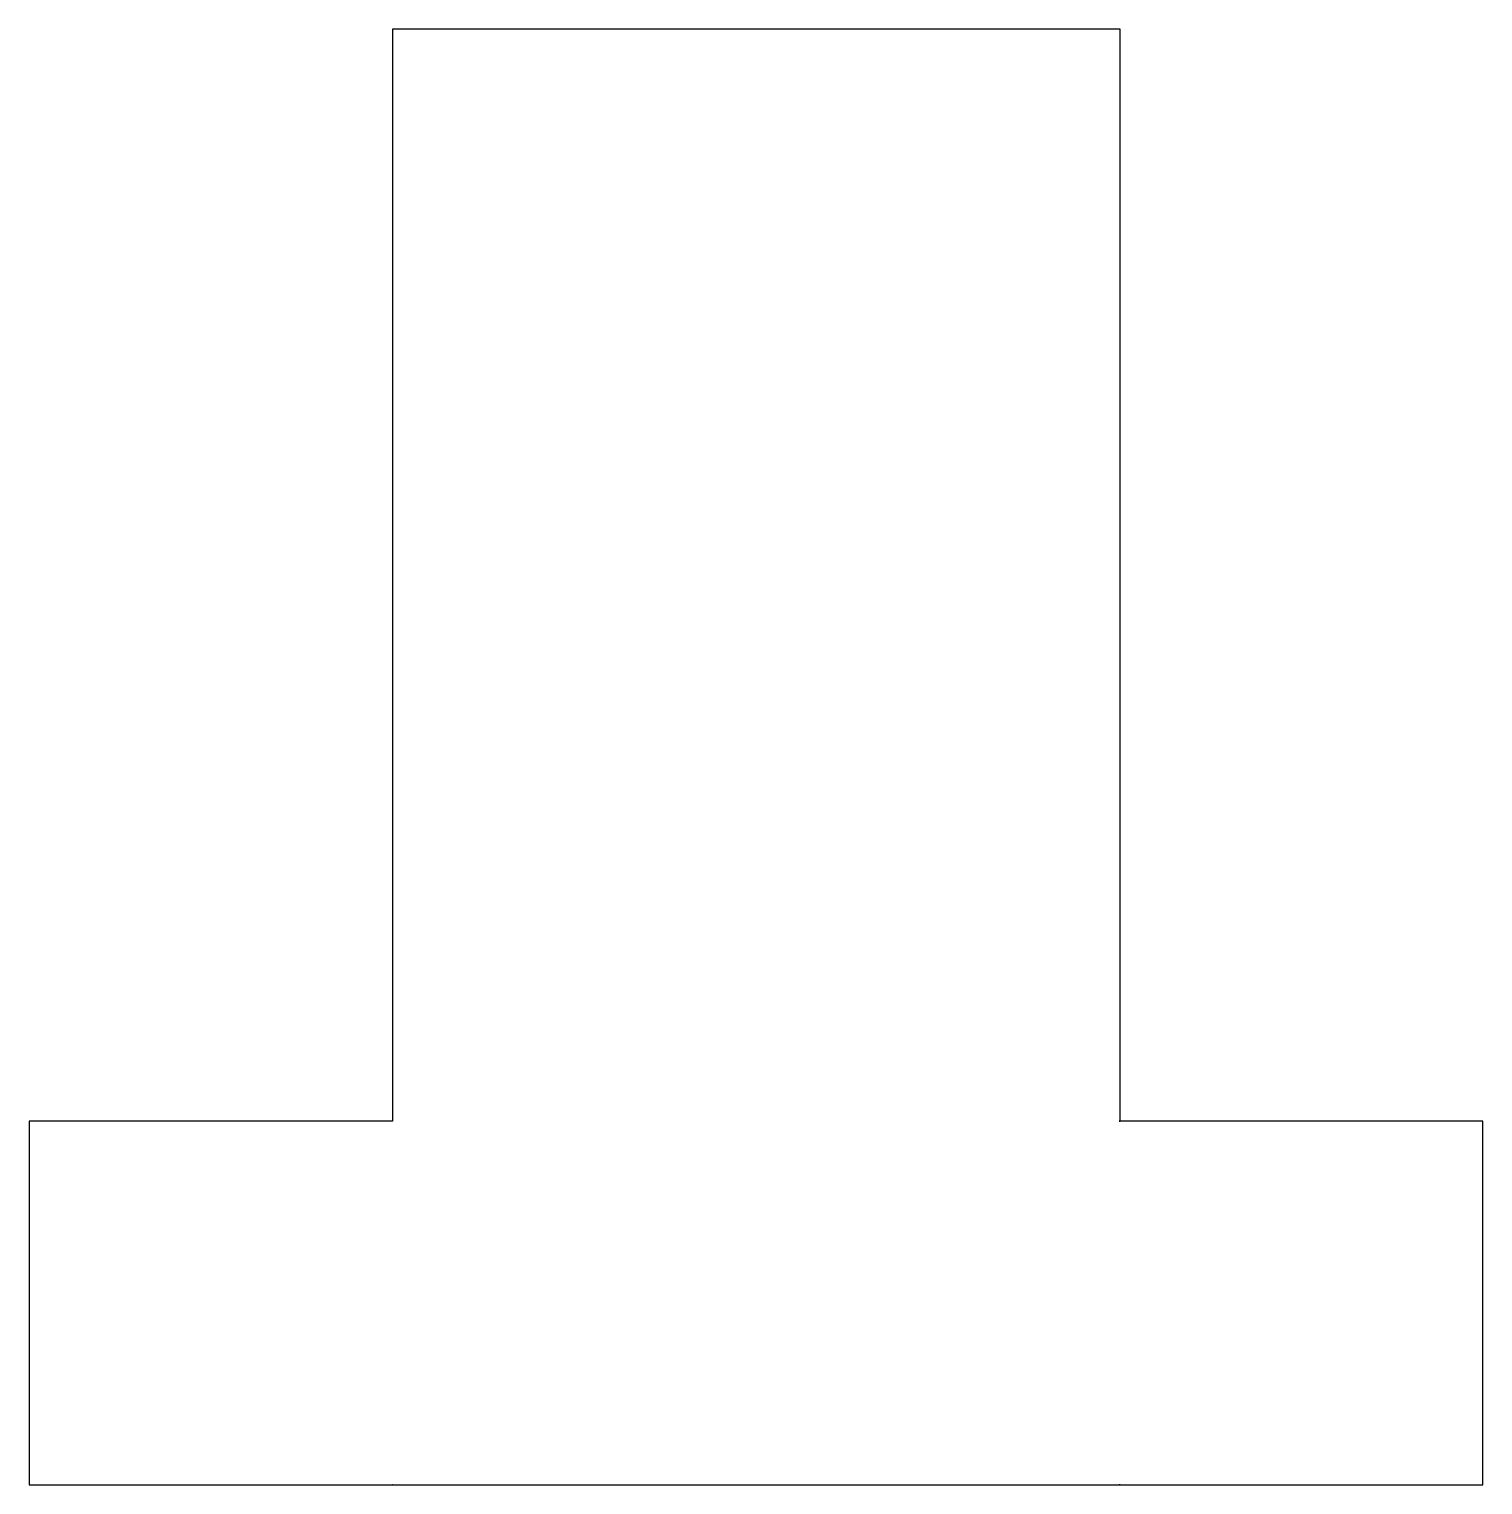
# Model space of a CAD drawing. Header units: centimetres. Extents: x -9.5 to 9.5, y -9.5 to 9.5.
import ezdxf

# ---------------------------------------------------------------- set-up
doc = ezdxf.new("R2010")
doc.units = ezdxf.units.CM
doc.header["$MEASUREMENT"] = 0
doc.layers.add('Camada 1', color=7, linetype='Continuous')

msp = doc.modelspace()

# ---------------------------------------------------------------- linework, layer by layer
at = {"layer": 'Camada 1'}
msp.add_open_spline([(4.76669, -9.53177), (4.76669, -9.53177), (-4.75836, -9.53177), (-4.75836, -9.53177), (-4.75836, -9.53177), (-4.75836, -9.53177), (-4.75444, -9.53177), (-4.75444, -9.53177), (-4.75444, -9.53177), (-4.75444, -9.53177), (-9.51694, -9.53177), (-9.51694, -9.53177), (-9.51694, -9.53177), (-9.51694, -9.53177), (-9.51694, -4.76927), (-9.51694, -4.76927), (-9.51694, -4.76927), (-9.51694, -4.76927), (-4.77148, -4.76927), (-4.77148, -4.76927), (-4.77148, -4.76927), (-4.77148, -4.76927), (-4.75836, -4.76927), (-4.75836, -4.76927), (-4.75836, -4.76927), (-4.75836, -4.76927), (-4.75836, -0.0068), (-4.75836, -0.0068), (-4.75836, -0.0068), (-4.75836, -0.0068), (-4.75836, 0.00677), (-4.75836, 0.00677), (-4.75836, 0.00677), (-4.75836, 0.00677), (-4.75836, 9.53177), (-4.75836, 9.53177), (-4.75836, 9.53177), (-4.75836, 9.53177), (4.76669, 9.53177), (4.76669, 9.53177), (4.76669, 9.53177), (4.76669, 9.53177), (4.76669, 0.00677), (4.76669, 0.00677), (4.76669, 0.00677), (4.76669, 0.00677), (4.76669, -0.0068), (4.76669, -0.0068), (4.76669, -0.0068), (4.76669, -0.0068), (4.76669, -4.76927), (4.76669, -4.76927), (4.76669, -4.76927), (4.76669, -4.76927), (4.75444, -4.76927), (4.75444, -4.76927), (4.75444, -4.76927), (4.75444, -4.76927), (9.51694, -4.76927), (9.51694, -4.76927), (9.51694, -4.76927), (9.51694, -4.76927), (9.51694, -9.53177), (9.51694, -9.53177), (9.51694, -9.53177), (9.51694, -9.53177), (4.75444, -9.53177), (4.75444, -9.53177), (4.75444, -9.53177), (4.75444, -9.53177), (4.76669, -9.53177), (4.76669, -9.53177)], degree=3, knots=[0, 0, 0, 0, 0.05263158, 0.05263158, 0.05263158, 0.05263158, 0.10526316, 0.10526316, 0.10526316, 0.10526316, 0.15789474, 0.15789474, 0.15789474, 0.15789474, 0.21052632, 0.21052632, 0.21052632, 0.21052632, 0.26315789, 0.26315789, 0.26315789, 0.26315789, 0.31578947, 0.31578947, 0.31578947, 0.31578947, 0.36842105, 0.36842105, 0.36842105, 0.36842105, 0.42105263, 0.42105263, 0.42105263, 0.42105263, 0.47368421, 0.47368421, 0.47368421, 0.47368421, 0.52631579, 0.52631579, 0.52631579, 0.52631579, 0.57894737, 0.57894737, 0.57894737, 0.57894737, 0.63157895, 0.63157895, 0.63157895, 0.63157895, 0.68421053, 0.68421053, 0.68421053, 0.68421053, 0.73684211, 0.73684211, 0.73684211, 0.73684211, 0.78947368, 0.78947368, 0.78947368, 0.78947368, 0.84210526, 0.84210526, 0.84210526, 0.84210526, 0.89473684, 0.89473684, 0.89473684, 0.89473684, 1, 1, 1, 1], dxfattribs=at)

doc.saveas('drawing.dxf')
